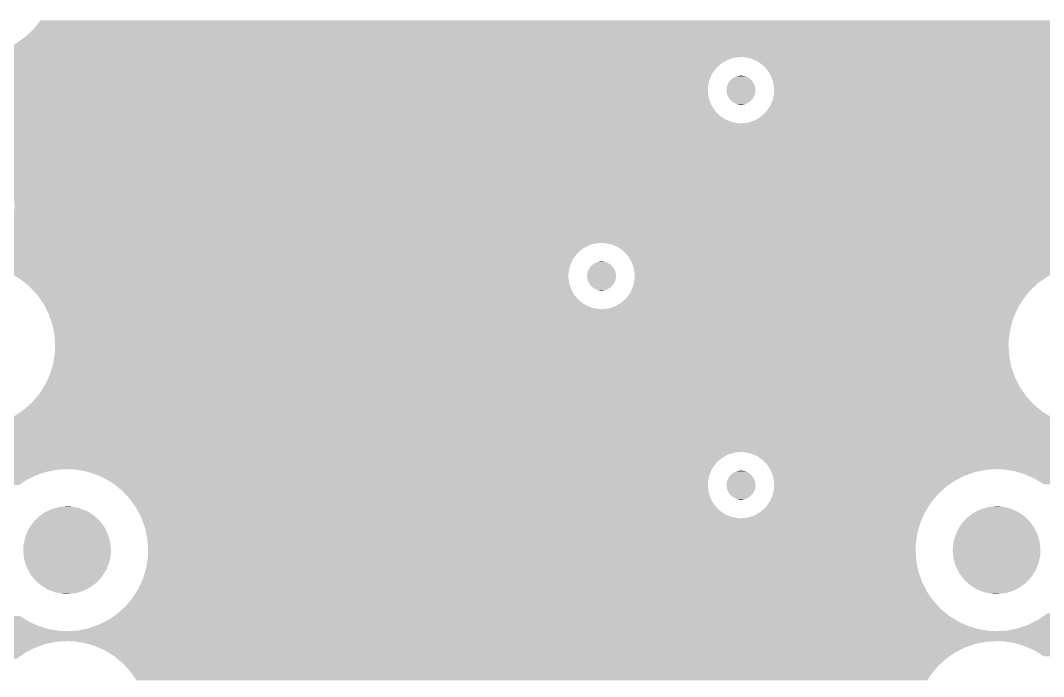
# Model space of a CAD drawing. Extents: x 295 to 953, y 10 to 290.
# Drawn here: x 736.68 to 764.64, y 229.87 to 247.8 of the extents above; entities that cross this region are included whole.
import ezdxf

# ---------------------------------------------------------------- set-up
doc = ezdxf.new("R2010")
doc.units = 0
doc.header["$LTSCALE"] = 5
doc.header["$MEASUREMENT"] = 0
doc.layers.add('FROMC1', color=7, linetype='CONTINUOUS')

msp = doc.modelspace()

# ---------------------------------------------------------------- linework, layer by layer
at = {"layer": 'FROMC1'}
for points in [[(737.026, 247.547), (737.17, 247.724), (769.706, 247.547), (769.632, 247.724)], [(737.17, 247.724), (737.232, 247.8), (769.632, 247.724), (769.452, 247.8)], [(737.232, 247.8), (737.232, 247.8), (769.452, 247.8), (769.451, 247.8)], [(736.806, 247.344), (737.022, 247.544), (769.708, 247.344), (769.708, 247.544)], [(737.022, 247.544), (737.026, 247.547), (769.708, 247.544), (769.706, 247.547)], [(736.293, 247.036), (736.56, 247.172), (769.708, 247.036), (769.708, 247.172)], [(736.56, 247.172), (736.806, 247.344), (769.708, 247.172), (769.708, 247.344)], [(685.38, 246.802), (685.38, 246.855), (769.708, 246.802), (769.708, 246.855)], [(735.418, 246.855), (735.717, 246.875), (769.708, 246.855), (769.708, 246.875)], [(735.717, 246.875), (736.01, 246.936), (769.708, 246.875), (769.708, 246.936)], [(736.01, 246.936), (736.293, 247.036), (769.708, 246.936), (769.708, 247.036)], [(685.38, 246.782), (685.38, 246.802), (756.182, 246.782), (756.373, 246.802)], [(685.38, 246.722), (685.38, 246.782), (756, 246.722), (756.182, 246.782)], [(685.38, 246.625), (685.38, 246.722), (755.834, 246.625), (756, 246.722)], [(685.38, 246.495), (685.38, 246.625), (755.693, 246.495), (755.834, 246.625)], [(756.452, 246.798), (756.373, 246.802), (769.708, 246.798), (769.708, 246.802)], [(756.641, 246.761), (756.452, 246.798), (769.708, 246.761), (769.708, 246.798)], [(756.817, 246.686), (756.641, 246.761), (769.708, 246.686), (769.708, 246.761)], [(756.973, 246.575), (756.817, 246.686), (769.708, 246.575), (769.708, 246.686)], [(757.102, 246.433), (756.973, 246.575), (769.708, 246.433), (769.708, 246.575)], [(685.38, 246.459), (685.38, 246.495), (755.667, 246.459), (755.693, 246.495)], [(712.599, 246.458), (712.53, 246.459), (755.667, 246.458), (755.667, 246.459)], [(712.669, 246.454), (712.599, 246.458), (755.663, 246.454), (755.667, 246.458)], [(712.738, 246.445), (712.669, 246.454), (755.657, 246.445), (755.663, 246.454)], [(712.807, 246.433), (712.738, 246.445), (755.648, 246.433), (755.657, 246.445)], [(712.875, 246.416), (712.807, 246.433), (755.637, 246.416), (755.648, 246.433)], [(712.942, 246.396), (712.875, 246.416), (755.622, 246.396), (755.637, 246.416)], [(713.007, 246.371), (712.942, 246.396), (755.605, 246.371), (755.622, 246.396)], [(713.071, 246.343), (713.007, 246.371), (755.585, 246.343), (755.605, 246.371)], [(713.079, 246.339), (713.071, 246.343), (755.582, 246.339), (755.585, 246.343)], [(713.133, 246.312), (713.079, 246.339), (755.57, 246.312), (755.582, 246.339)], [(713.193, 246.276), (713.133, 246.312), (755.555, 246.276), (755.57, 246.312)], [(757.199, 246.268), (757.102, 246.433), (769.708, 246.268), (769.708, 246.433)], [(685.38, 245.975), (685.38, 246.022), (755.469, 245.975), (755.478, 246.022)], [(713.035, 246.022), (713.177, 246.163), (755.478, 246.022), (755.506, 246.163)], [(713.177, 246.163), (713.251, 246.238), (755.506, 246.163), (755.538, 246.238)], [(713.251, 246.238), (713.193, 246.276), (755.538, 246.238), (755.555, 246.276)], [(755.991, 246.01), (755.996, 246.02), (756.753, 246.01), (756.751, 246.02)], [(755.996, 246.02), (756.046, 246.124), (756.751, 246.02), (756.697, 246.124)], [(756.046, 246.124), (756.055, 246.133), (756.697, 246.124), (756.693, 246.133)], [(756.055, 246.133), (756.135, 246.215), (756.693, 246.133), (756.608, 246.215)], [(756.135, 246.215), (756.147, 246.221), (756.608, 246.215), (756.602, 246.221)], [(756.147, 246.221), (756.247, 246.274), (756.602, 246.221), (756.494, 246.274)], [(756.247, 246.274), (756.267, 246.277), (756.494, 246.274), (756.488, 246.277)], [(756.267, 246.277), (756.373, 246.294), (756.488, 246.277), (756.373, 246.294)], [(757.259, 246.086), (757.199, 246.268), (769.708, 246.086), (769.708, 246.268)], [(757.279, 245.895), (757.259, 246.086), (769.708, 245.895), (769.708, 246.086)], [(685.38, 245.954), (685.38, 245.975), (755.468, 245.954), (755.469, 245.975)], [(713.559, 245.919), (713.535, 245.954), (755.467, 245.919), (755.468, 245.954)], [(713.574, 245.895), (713.559, 245.919), (755.466, 245.895), (755.467, 245.919)], [(713.596, 245.86), (713.574, 245.895), (755.47, 245.86), (755.466, 245.895)], [(713.629, 245.798), (713.596, 245.86), (755.476, 245.798), (755.47, 245.86)], [(713.658, 245.735), (713.629, 245.798), (755.483, 245.735), (755.476, 245.798)], [(713.67, 245.704), (713.658, 245.735), (755.486, 245.704), (755.483, 245.735)], [(755.974, 245.895), (755.991, 246.01), (756.771, 245.895), (756.753, 246.01)], [(755.992, 245.78), (755.974, 245.895), (756.754, 245.78), (756.771, 245.895)], [(755.994, 245.77), (755.992, 245.78), (756.749, 245.77), (756.754, 245.78)], [(756.048, 245.666), (755.994, 245.77), (756.699, 245.666), (756.749, 245.77)], [(757.239, 245.627), (757.276, 245.815), (769.708, 245.627), (769.708, 245.815)], [(757.276, 245.815), (757.279, 245.895), (769.708, 245.815), (769.708, 245.895)], [(713.684, 245.67), (713.67, 245.704), (755.497, 245.67), (755.486, 245.704)], [(713.706, 245.604), (713.684, 245.67), (755.519, 245.604), (755.497, 245.67)], [(713.724, 245.537), (713.706, 245.604), (755.541, 245.537), (755.519, 245.604)], [(713.727, 245.522), (713.724, 245.537), (755.546, 245.522), (755.541, 245.537)], [(713.738, 245.468), (713.727, 245.522), (755.577, 245.468), (755.546, 245.522)], [(713.748, 245.399), (713.738, 245.468), (755.618, 245.399), (755.577, 245.468)], [(756.052, 245.657), (756.048, 245.666), (756.69, 245.657), (756.699, 245.666)], [(756.137, 245.575), (756.052, 245.657), (756.61, 245.575), (756.69, 245.657)], [(756.143, 245.569), (756.137, 245.575), (756.598, 245.569), (756.61, 245.575)], [(756.251, 245.516), (756.143, 245.569), (756.498, 245.516), (756.598, 245.569)], [(756.258, 245.513), (756.251, 245.516), (756.478, 245.513), (756.498, 245.516)], [(756.373, 245.496), (756.258, 245.513), (756.373, 245.496), (756.478, 245.513)], [(757.163, 245.451), (757.239, 245.627), (769.708, 245.451), (769.708, 245.627)], [(713.752, 245.357), (713.748, 245.399), (755.643, 245.357), (755.618, 245.399)], [(713.751, 245.148), (713.756, 245.215), (755.867, 245.148), (755.772, 245.215)], [(713.754, 245.33), (713.752, 245.357), (755.668, 245.33), (755.643, 245.357)], [(713.756, 245.26), (713.754, 245.33), (755.731, 245.26), (755.668, 245.33)], [(713.756, 245.218), (713.756, 245.26), (755.77, 245.218), (755.731, 245.26)], [(713.756, 245.215), (713.756, 245.218), (755.772, 245.215), (755.77, 245.218)], [(756.911, 245.165), (757.052, 245.295), (769.708, 245.165), (769.708, 245.295)], [(757.052, 245.295), (757.163, 245.451), (769.708, 245.295), (769.708, 245.451)], [(713.693, 244.876), (713.714, 244.943), (769.708, 244.876), (769.708, 244.943)], [(713.714, 244.943), (713.725, 244.988), (769.708, 244.943), (769.708, 244.988)], [(713.725, 244.988), (713.726, 244.992), (756.373, 244.988), (756.293, 244.992)], [(713.726, 244.992), (713.73, 245.01), (756.293, 244.992), (756.197, 245.01)], [(713.73, 245.01), (713.734, 245.029), (756.197, 245.01), (756.105, 245.029)], [(713.734, 245.029), (713.743, 245.079), (756.105, 245.029), (755.987, 245.079)], [(713.743, 245.079), (713.746, 245.104), (755.987, 245.079), (755.928, 245.104)], [(713.746, 245.104), (713.751, 245.148), (755.928, 245.104), (755.867, 245.148)], [(756.373, 244.988), (756.563, 245.008), (769.708, 244.988), (769.708, 245.008)], [(756.563, 245.008), (756.745, 245.068), (769.708, 245.008), (769.708, 245.068)], [(756.745, 245.068), (756.911, 245.165), (769.708, 245.068), (769.708, 245.165)], [(713.535, 244.566), (713.574, 244.624), (769.708, 244.566), (769.708, 244.624)], [(713.574, 244.624), (713.609, 244.684), (769.708, 244.624), (769.708, 244.684)], [(713.609, 244.684), (713.641, 244.747), (769.708, 244.684), (769.708, 244.747)], [(713.641, 244.747), (713.669, 244.81), (769.708, 244.747), (769.708, 244.81)], [(713.669, 244.81), (713.693, 244.876), (769.708, 244.81), (769.708, 244.876)], [(691.227, 244.498), (691.236, 244.545), (769.708, 244.498), (769.708, 244.545)], [(691.236, 244.545), (691.237, 244.566), (769.708, 244.545), (769.708, 244.566)], [(713.251, 244.282), (713.035, 244.498), (769.708, 244.282), (769.708, 244.498)], [(691.012, 244.025), (691.038, 244.061), (769.708, 244.025), (769.708, 244.061)], [(712.585, 244.061), (712.655, 244.065), (769.708, 244.061), (769.708, 244.065)], [(712.655, 244.065), (712.724, 244.073), (769.708, 244.065), (769.708, 244.073)], [(712.724, 244.073), (712.793, 244.085), (769.708, 244.073), (769.708, 244.085)], [(712.793, 244.085), (712.861, 244.1), (769.708, 244.085), (769.708, 244.1)], [(712.861, 244.1), (712.928, 244.12), (769.708, 244.1), (769.708, 244.12)], [(712.928, 244.12), (712.994, 244.143), (769.708, 244.12), (769.708, 244.143)], [(712.994, 244.143), (713.058, 244.171), (769.708, 244.143), (769.708, 244.171)], [(713.058, 244.171), (713.121, 244.202), (769.708, 244.171), (769.708, 244.202)], [(713.121, 244.202), (713.181, 244.236), (769.708, 244.202), (769.708, 244.236)], [(713.181, 244.236), (713.24, 244.274), (769.708, 244.236), (769.708, 244.274)], [(713.24, 244.274), (713.251, 244.282), (769.708, 244.274), (769.708, 244.282)], [(690.755, 243.827), (690.871, 243.895), (769.708, 243.827), (769.708, 243.895)], [(690.871, 243.895), (691.012, 244.025), (769.708, 243.895), (769.708, 244.025)], [(735.669, 243.798), (735.459, 243.827), (769.708, 243.798), (769.708, 243.827)], [(735.87, 243.731), (735.669, 243.798), (769.708, 243.731), (769.708, 243.798)], [(736.054, 243.626), (735.87, 243.731), (769.708, 243.626), (769.708, 243.731)], [(736.215, 243.488), (736.054, 243.626), (769.708, 243.488), (769.708, 243.626)], [(736.347, 243.322), (736.215, 243.488), (769.708, 243.322), (769.708, 243.488)], [(736.445, 243.134), (736.347, 243.322), (769.708, 243.134), (769.708, 243.322)], [(736.505, 242.931), (736.445, 243.134), (769.708, 242.931), (769.708, 243.134)], [(736.496, 242.468), (736.524, 242.678), (769.708, 242.468), (769.708, 242.678)], [(736.525, 242.72), (736.505, 242.931), (769.708, 242.72), (769.708, 242.931)], [(736.524, 242.678), (736.525, 242.72), (769.708, 242.678), (769.708, 242.72)], [(736.428, 242.267), (736.496, 242.468), (769.708, 242.267), (769.708, 242.468)], [(736.324, 242.083), (736.428, 242.267), (769.708, 242.083), (769.708, 242.267)], [(736.02, 241.791), (736.186, 241.922), (769.708, 241.791), (769.708, 241.922)], [(736.186, 241.922), (736.324, 242.083), (769.708, 241.922), (769.708, 242.083)], [(710.628, 241.437), (710.736, 241.545), (751.906, 241.437), (752.024, 241.545)], [(710.736, 241.545), (710.804, 241.613), (752.024, 241.545), (752.14, 241.613)], [(735.418, 241.613), (735.628, 241.633), (752.14, 241.613), (752.175, 241.633)], [(735.628, 241.633), (735.658, 241.642), (752.175, 241.633), (752.19, 241.642)], [(735.658, 241.642), (735.832, 241.693), (752.19, 241.642), (752.346, 241.693)], [(735.832, 241.693), (735.848, 241.702), (752.346, 241.693), (752.372, 241.702)], [(735.848, 241.702), (735.887, 241.722), (752.372, 241.702), (752.563, 241.722)], [(735.887, 241.722), (736.02, 241.791), (769.708, 241.722), (769.708, 241.791)], [(752.642, 241.718), (752.563, 241.722), (769.708, 241.718), (769.708, 241.722)], [(752.831, 241.681), (752.642, 241.718), (769.708, 241.681), (769.708, 241.718)], [(753.007, 241.606), (752.831, 241.681), (769.708, 241.606), (769.708, 241.681)], [(753.163, 241.495), (753.007, 241.606), (769.708, 241.495), (769.708, 241.606)], [(685.38, 241.415), (685.38, 241.437), (751.883, 241.415), (751.906, 241.437)], [(685.38, 241.259), (685.38, 241.415), (751.772, 241.259), (751.883, 241.415)], [(753.292, 241.353), (753.163, 241.495), (769.708, 241.353), (769.708, 241.495)], [(753.389, 241.188), (753.292, 241.353), (769.708, 241.188), (769.708, 241.353)], [(685.38, 241.164), (685.38, 241.259), (751.731, 241.164), (751.772, 241.259)], [(711.671, 241.125), (711.648, 241.164), (751.714, 241.125), (751.731, 241.164)], [(735.596, 241.118), (735.418, 241.125), (751.711, 241.118), (751.714, 241.125)], [(735.828, 241.083), (735.596, 241.118), (751.696, 241.083), (751.711, 241.118)], [(735.892, 241.073), (735.828, 241.083), (751.694, 241.073), (751.696, 241.083)], [(736.18, 240.989), (735.892, 241.073), (751.678, 240.989), (751.694, 241.073)], [(736.392, 240.895), (736.18, 240.989), (751.659, 240.895), (751.678, 240.989)], [(752.186, 240.94), (752.236, 241.044), (752.941, 240.94), (752.887, 241.044)], [(752.236, 241.044), (752.245, 241.053), (752.887, 241.044), (752.883, 241.053)], [(752.245, 241.053), (752.325, 241.135), (752.883, 241.053), (752.798, 241.135)], [(752.325, 241.135), (752.337, 241.141), (752.798, 241.135), (752.792, 241.141)], [(752.337, 241.141), (752.437, 241.194), (752.792, 241.141), (752.684, 241.194)], [(752.437, 241.194), (752.457, 241.197), (752.684, 241.194), (752.678, 241.197)], [(752.457, 241.197), (752.563, 241.214), (752.678, 241.197), (752.563, 241.214)], [(753.41, 241.125), (753.389, 241.188), (769.708, 241.125), (769.708, 241.188)], [(753.417, 241.105), (753.41, 241.125), (765.598, 241.105), (765.898, 241.125)], [(753.436, 241.044), (753.417, 241.105), (765.305, 241.044), (765.598, 241.105)], [(753.449, 241.006), (753.436, 241.044), (765.196, 241.006), (765.305, 241.044)], [(753.456, 240.944), (753.449, 241.006), (765.022, 240.944), (765.196, 241.006)], [(736.454, 240.867), (736.392, 240.895), (751.658, 240.867), (751.659, 240.895)], [(736.539, 240.815), (736.454, 240.867), (751.656, 240.815), (751.658, 240.867)], [(736.709, 240.71), (736.539, 240.815), (751.667, 240.71), (751.656, 240.815)], [(736.812, 240.624), (736.709, 240.71), (751.676, 240.624), (751.667, 240.71)], [(752.164, 240.815), (752.181, 240.93), (752.961, 240.815), (752.943, 240.93)], [(752.182, 240.7), (752.164, 240.815), (752.944, 240.7), (752.961, 240.815)], [(752.181, 240.93), (752.186, 240.94), (752.943, 240.93), (752.941, 240.94)], [(753.446, 240.636), (753.466, 240.735), (764.509, 240.636), (764.652, 240.735)], [(753.469, 240.815), (753.456, 240.944), (764.77, 240.815), (765.022, 240.944)], [(753.466, 240.735), (753.469, 240.808), (764.652, 240.735), (764.755, 240.808)], [(753.469, 240.808), (753.469, 240.815), (764.755, 240.808), (764.77, 240.815)], [(736.94, 240.519), (736.812, 240.624), (751.711, 240.519), (751.676, 240.624)], [(737.01, 240.442), (736.94, 240.519), (751.736, 240.442), (751.711, 240.519)], [(737.143, 240.298), (737.01, 240.442), (751.82, 240.298), (751.736, 240.442)], [(752.184, 240.69), (752.182, 240.7), (752.939, 240.69), (752.944, 240.7)], [(752.238, 240.586), (752.184, 240.69), (752.889, 240.586), (752.939, 240.69)], [(752.242, 240.577), (752.238, 240.586), (752.88, 240.577), (752.889, 240.586)], [(752.327, 240.495), (752.242, 240.577), (752.8, 240.495), (752.88, 240.577)], [(752.333, 240.489), (752.327, 240.495), (752.788, 240.489), (752.8, 240.495)], [(752.441, 240.436), (752.333, 240.489), (752.688, 240.436), (752.788, 240.489)], [(752.448, 240.433), (752.441, 240.436), (752.668, 240.433), (752.688, 240.436)], [(752.563, 240.416), (752.448, 240.433), (752.563, 240.416), (752.668, 240.433)], [(753.353, 240.371), (753.38, 240.432), (764.238, 240.371), (764.289, 240.432)], [(753.38, 240.432), (753.429, 240.547), (764.289, 240.432), (764.413, 240.547)], [(753.429, 240.547), (753.446, 240.636), (764.413, 240.547), (764.509, 240.636)], [(737.158, 240.277), (737.143, 240.298), (751.833, 240.277), (751.82, 240.298)], [(737.257, 240.135), (737.158, 240.277), (751.962, 240.135), (751.833, 240.277)], [(753.101, 240.085), (753.228, 240.201), (764.026, 240.085), (764.098, 240.201)], [(753.228, 240.201), (753.242, 240.215), (764.098, 240.201), (764.109, 240.215)], [(753.242, 240.215), (753.353, 240.371), (764.109, 240.215), (764.238, 240.371)], [(737.315, 240.052), (737.257, 240.135), (752.079, 240.052), (751.962, 240.135)], [(737.329, 240.024), (737.315, 240.052), (752.118, 240.024), (752.079, 240.052)], [(737.368, 239.949), (737.329, 240.024), (752.295, 239.949), (752.118, 240.024)], [(737.387, 239.912), (737.368, 239.949), (752.483, 239.912), (752.295, 239.949)], [(737.389, 239.908), (737.387, 239.912), (752.563, 239.908), (752.483, 239.912)], [(737.452, 239.786), (737.389, 239.908), (763.868, 239.786), (763.923, 239.908)], [(752.563, 239.908), (752.753, 239.928), (763.923, 239.908), (763.932, 239.928)], [(752.753, 239.928), (752.808, 239.946), (763.932, 239.928), (763.94, 239.946)], [(752.808, 239.946), (752.935, 239.988), (763.94, 239.946), (763.966, 239.988)], [(752.935, 239.988), (753.101, 240.085), (763.966, 239.988), (764.026, 240.085)], [(737.492, 239.672), (737.452, 239.786), (763.818, 239.672), (763.868, 239.786)], [(737.552, 239.503), (737.492, 239.672), (763.769, 239.503), (763.818, 239.672)], [(737.576, 239.385), (737.552, 239.503), (763.734, 239.385), (763.769, 239.503)], [(737.612, 239.209), (737.576, 239.385), (763.708, 239.209), (763.734, 239.385)], [(737.62, 239.088), (737.612, 239.209), (763.69, 239.088), (763.708, 239.209)], [(737.632, 238.91), (737.62, 239.088), (763.683, 238.91), (763.69, 239.088)], [(737.625, 238.732), (737.632, 238.91), (763.695, 238.732), (763.683, 238.91)], [(737.581, 238.435), (737.607, 238.611), (763.739, 238.435), (763.703, 238.611)], [(737.607, 238.611), (737.625, 238.732), (763.703, 238.611), (763.695, 238.732)], [(737.497, 238.148), (737.547, 238.317), (763.823, 238.148), (763.763, 238.317)], [(737.547, 238.317), (737.581, 238.435), (763.763, 238.317), (763.739, 238.435)], [(737.375, 237.874), (737.447, 238.034), (763.946, 237.874), (763.863, 238.034)], [(737.447, 238.034), (737.497, 238.148), (763.863, 238.034), (763.823, 238.148)], [(737.217, 237.619), (737.309, 237.768), (764.104, 237.619), (764, 237.768)], [(737.309, 237.768), (737.375, 237.874), (764, 237.768), (763.946, 237.874)], [(736.933, 237.301), (737.026, 237.387), (764.375, 237.301), (764.296, 237.387)], [(737.026, 237.387), (737.137, 237.522), (764.296, 237.387), (764.172, 237.522)], [(737.137, 237.522), (737.217, 237.619), (764.172, 237.522), (764.104, 237.619)], [(736.56, 237.012), (736.7, 237.11), (764.764, 237.012), (764.606, 237.11)], [(736.7, 237.11), (736.806, 237.184), (764.606, 237.11), (764.517, 237.184)], [(736.806, 237.184), (736.933, 237.301), (764.517, 237.184), (764.375, 237.301)], [(736.01, 236.776), (736.165, 236.831), (765.322, 236.776), (765.135, 236.831)], [(736.165, 236.831), (736.293, 236.876), (765.135, 236.831), (765.034, 236.876)], [(736.293, 236.876), (736.443, 236.953), (765.034, 236.876), (764.861, 236.953)], [(736.443, 236.953), (736.56, 237.012), (764.861, 236.953), (764.764, 237.012)], [(691.219, 236.561), (691.175, 236.695), (769.708, 236.561), (769.708, 236.695)], [(691.239, 236.37), (691.219, 236.561), (769.708, 236.37), (769.708, 236.561)], [(735.418, 236.695), (735.523, 236.702), (765.898, 236.695), (765.719, 236.702)], [(735.523, 236.702), (735.717, 236.715), (765.719, 236.702), (765.632, 236.715)], [(735.717, 236.715), (735.868, 236.747), (765.632, 236.715), (765.423, 236.747)], [(735.868, 236.747), (736.01, 236.776), (765.423, 236.747), (765.322, 236.776)], [(691.236, 236.299), (691.239, 236.37), (769.708, 236.299), (769.708, 236.37)], [(712.599, 236.298), (712.53, 236.299), (769.708, 236.298), (769.708, 236.299)], [(712.669, 236.294), (712.599, 236.298), (769.708, 236.294), (769.708, 236.298)], [(712.738, 236.285), (712.669, 236.294), (769.708, 236.285), (769.708, 236.294)], [(712.807, 236.273), (712.738, 236.285), (769.708, 236.273), (769.708, 236.285)], [(712.875, 236.256), (712.807, 236.273), (769.708, 236.256), (769.708, 236.273)], [(712.942, 236.236), (712.875, 236.256), (769.708, 236.236), (769.708, 236.256)], [(713.007, 236.211), (712.942, 236.236), (769.708, 236.211), (769.708, 236.236)], [(713.071, 236.183), (713.007, 236.211), (769.708, 236.183), (769.708, 236.211)], [(713.133, 236.152), (713.071, 236.183), (769.708, 236.152), (769.708, 236.183)], [(713.1, 235.927), (713.16, 235.987), (756, 235.927), (756.182, 235.987)], [(713.193, 236.116), (713.133, 236.152), (769.708, 236.116), (769.708, 236.152)], [(713.16, 235.987), (713.181, 236.007), (756.182, 235.987), (756.373, 236.007)], [(713.181, 236.007), (713.251, 236.078), (769.708, 236.007), (769.708, 236.078)], [(713.251, 236.078), (713.193, 236.116), (769.708, 236.078), (769.708, 236.116)], [(756.452, 236.003), (756.373, 236.007), (769.708, 236.003), (769.708, 236.007)], [(756.641, 235.966), (756.452, 236.003), (769.708, 235.966), (769.708, 236.003)], [(756.817, 235.891), (756.641, 235.966), (769.708, 235.891), (769.708, 235.966)], [(691.029, 235.794), (691.055, 235.83), (755.795, 235.794), (755.834, 235.83)], [(691.055, 235.83), (691.077, 235.862), (755.834, 235.83), (755.889, 235.862)], [(713.035, 235.862), (713.1, 235.927), (755.889, 235.862), (756, 235.927)], [(713.559, 235.759), (713.535, 235.794), (755.757, 235.759), (755.795, 235.794)], [(713.595, 235.7), (713.559, 235.759), (755.693, 235.7), (755.757, 235.759)], [(713.629, 235.638), (713.596, 235.7), (755.649, 235.638), (755.693, 235.7)], [(756.973, 235.78), (756.817, 235.891), (769.708, 235.78), (769.708, 235.891)], [(757.102, 235.638), (756.973, 235.78), (769.708, 235.638), (769.708, 235.78)], [(713.658, 235.575), (713.629, 235.638), (755.604, 235.575), (755.649, 235.638)], [(713.671, 235.544), (713.658, 235.575), (755.582, 235.544), (755.604, 235.575)], [(713.673, 235.537), (713.671, 235.544), (755.579, 235.537), (755.582, 235.544)], [(713.682, 235.517), (713.673, 235.537), (737.658, 235.517), (737.958, 235.537)], [(713.684, 235.51), (713.682, 235.517), (737.628, 235.51), (737.658, 235.517)], [(713.702, 235.456), (713.684, 235.51), (737.365, 235.456), (737.628, 235.51)], [(713.706, 235.444), (713.702, 235.456), (737.331, 235.444), (737.365, 235.456)], [(713.724, 235.377), (713.706, 235.444), (737.139, 235.377), (737.331, 235.444)], [(738.136, 235.53), (737.958, 235.537), (755.576, 235.53), (755.579, 235.537)], [(738.432, 235.485), (738.136, 235.53), (755.557, 235.485), (755.576, 235.53)], [(738.72, 235.401), (738.432, 235.485), (755.521, 235.401), (755.557, 235.485)], [(738.795, 235.368), (738.72, 235.401), (755.506, 235.368), (755.521, 235.401)], [(756.055, 235.338), (756.135, 235.42), (756.693, 235.338), (756.608, 235.42)], [(756.135, 235.42), (756.147, 235.426), (756.608, 235.42), (756.602, 235.426)], [(756.147, 235.426), (756.247, 235.479), (756.602, 235.426), (756.494, 235.479)], [(756.247, 235.479), (756.267, 235.482), (756.494, 235.479), (756.488, 235.482)], [(756.267, 235.482), (756.373, 235.499), (756.488, 235.482), (756.373, 235.499)], [(757.162, 235.537), (757.102, 235.638), (769.708, 235.537), (769.708, 235.638)], [(757.174, 235.517), (757.162, 235.537), (763.058, 235.517), (763.358, 235.537)], [(757.199, 235.473), (757.174, 235.517), (762.846, 235.473), (763.058, 235.517)], [(757.205, 235.456), (757.199, 235.473), (762.765, 235.456), (762.846, 235.473)], [(757.237, 235.356), (757.205, 235.456), (762.482, 235.356), (762.765, 235.456)], [(763.536, 235.53), (763.358, 235.537), (769.708, 235.53), (769.708, 235.537)], [(763.832, 235.485), (763.536, 235.53), (769.708, 235.485), (769.708, 235.53)], [(764.12, 235.401), (763.832, 235.485), (769.708, 235.401), (769.708, 235.485)], [(764.394, 235.279), (764.12, 235.401), (769.708, 235.279), (769.708, 235.401)], [(713.728, 235.356), (713.724, 235.377), (737.082, 235.356), (737.139, 235.377)], [(713.738, 235.308), (713.728, 235.356), (736.988, 235.308), (737.082, 235.356)], [(713.748, 235.239), (713.738, 235.308), (736.854, 235.239), (736.988, 235.308)], [(713.75, 235.22), (713.748, 235.239), (736.815, 235.22), (736.854, 235.239)], [(713.754, 235.17), (713.75, 235.22), (736.744, 235.17), (736.815, 235.22)], [(713.756, 235.1), (713.754, 235.17), (736.644, 235.1), (736.744, 235.17)], [(738.994, 235.279), (738.795, 235.368), (755.489, 235.279), (755.506, 235.368)], [(739.155, 235.18), (738.994, 235.279), (755.469, 235.18), (755.489, 235.279)], [(739.249, 235.122), (739.155, 235.18), (755.467, 235.122), (755.469, 235.18)], [(739.275, 235.1), (739.249, 235.122), (755.466, 235.1), (755.467, 235.122)], [(755.974, 235.1), (755.991, 235.215), (756.771, 235.1), (756.753, 235.215)], [(755.991, 235.215), (755.996, 235.225), (756.753, 235.215), (756.751, 235.225)], [(755.996, 235.225), (756.046, 235.329), (756.751, 235.225), (756.697, 235.329)], [(756.046, 235.329), (756.055, 235.338), (756.697, 235.329), (756.693, 235.338)], [(757.259, 235.291), (757.237, 235.356), (762.354, 235.291), (762.482, 235.356)], [(757.267, 235.22), (757.259, 235.291), (762.215, 235.22), (762.354, 235.291)], [(757.279, 235.1), (757.267, 235.22), (762.044, 235.1), (762.215, 235.22)], [(764.649, 235.122), (764.394, 235.279), (769.708, 235.122), (769.708, 235.279)], [(739.48, 234.931), (739.275, 235.1), (755.484, 234.931), (755.466, 235.1)], [(739.5, 234.909), (739.48, 234.931), (755.486, 234.909), (755.484, 234.931)], [(739.668, 234.727), (739.5, 234.909), (755.546, 234.727), (755.486, 234.909)], [(755.992, 234.985), (755.974, 235.1), (756.754, 234.985), (756.771, 235.1)], [(755.994, 234.975), (755.992, 234.985), (756.749, 234.975), (756.754, 234.985)], [(756.048, 234.871), (755.994, 234.975), (756.699, 234.871), (756.749, 234.975)], [(756.052, 234.862), (756.048, 234.871), (756.69, 234.862), (756.699, 234.871)], [(756.137, 234.78), (756.052, 234.862), (756.61, 234.78), (756.69, 234.862)], [(757.163, 234.656), (757.239, 234.832), (761.593, 234.656), (761.739, 234.832)], [(757.239, 234.832), (757.241, 234.844), (761.739, 234.832), (761.749, 234.844)], [(757.241, 234.844), (757.276, 235.02), (761.749, 234.844), (761.939, 235.02)], [(757.276, 235.02), (757.277, 235.048), (761.939, 235.02), (761.969, 235.048)], [(757.277, 235.048), (757.279, 235.1), (761.969, 235.048), (762.044, 235.1)], [(739.683, 234.71), (739.668, 234.727), (755.556, 234.71), (755.546, 234.727)], [(739.787, 234.562), (739.683, 234.71), (755.643, 234.562), (755.556, 234.71)], [(739.855, 234.464), (739.787, 234.562), (755.732, 234.464), (755.643, 234.562)], [(756.143, 234.774), (756.137, 234.78), (756.598, 234.774), (756.61, 234.78)], [(756.251, 234.721), (756.143, 234.774), (756.498, 234.721), (756.598, 234.774)], [(756.258, 234.718), (756.251, 234.721), (756.478, 234.718), (756.498, 234.721)], [(756.373, 234.701), (756.258, 234.718), (756.373, 234.701), (756.478, 234.718)], [(757.052, 234.5), (757.133, 234.613), (761.488, 234.5), (761.558, 234.613)], [(757.133, 234.613), (757.163, 234.656), (761.558, 234.613), (761.593, 234.656)], [(737.152, 234.21), (737.241, 234.276), (738.756, 234.21), (738.683, 234.276)], [(737.241, 234.276), (737.328, 234.342), (738.683, 234.276), (738.577, 234.342)], [(737.328, 234.342), (737.431, 234.393), (738.577, 234.342), (738.496, 234.393)], [(737.431, 234.393), (737.526, 234.44), (738.496, 234.393), (738.375, 234.44)], [(737.526, 234.44), (737.643, 234.474), (738.375, 234.44), (738.291, 234.474)], [(737.643, 234.474), (737.738, 234.501), (738.291, 234.474), (738.15, 234.501)], [(737.738, 234.501), (737.896, 234.515), (738.15, 234.501), (738.074, 234.515)], [(737.896, 234.515), (737.958, 234.521), (738.074, 234.515), (737.958, 234.521)], [(739.878, 234.42), (739.855, 234.464), (755.772, 234.42), (755.732, 234.464)], [(739.935, 234.309), (739.878, 234.42), (755.928, 234.309), (755.772, 234.42)], [(739.973, 234.234), (739.935, 234.309), (756.105, 234.234), (755.928, 234.309)], [(756.563, 234.213), (756.745, 234.273), (761.336, 234.213), (761.362, 234.273)], [(756.745, 234.273), (756.891, 234.358), (761.362, 234.273), (761.4, 234.358)], [(756.891, 234.358), (756.911, 234.37), (761.4, 234.358), (761.407, 234.37)], [(756.911, 234.37), (757.052, 234.5), (761.407, 234.37), (761.488, 234.5)], [(762.552, 234.21), (762.641, 234.276), (764.156, 234.21), (764.083, 234.276)], [(762.641, 234.276), (762.728, 234.342), (764.083, 234.276), (763.977, 234.342)], [(762.728, 234.342), (762.831, 234.393), (763.977, 234.342), (763.896, 234.393)], [(762.831, 234.393), (762.926, 234.44), (763.896, 234.393), (763.775, 234.44)], [(762.926, 234.44), (763.043, 234.474), (763.775, 234.44), (763.691, 234.474)], [(763.043, 234.474), (763.138, 234.501), (763.691, 234.474), (763.55, 234.501)], [(763.138, 234.501), (763.296, 234.515), (763.55, 234.501), (763.474, 234.515)], [(763.296, 234.515), (763.358, 234.521), (763.474, 234.515), (763.358, 234.521)], [(736.943, 233.951), (737.003, 234.047), (738.978, 233.951), (738.906, 234.047)], [(737.003, 234.047), (737.076, 234.127), (738.906, 234.047), (738.846, 234.127)], [(737.076, 234.127), (737.152, 234.21), (738.846, 234.127), (738.756, 234.21)], [(739.992, 234.198), (739.973, 234.234), (756.288, 234.198), (756.105, 234.234)], [(739.992, 234.197), (739.992, 234.198), (756.293, 234.197), (756.288, 234.198)], [(739.994, 234.193), (739.992, 234.197), (756.373, 234.193), (756.293, 234.197)], [(740.032, 234.084), (739.994, 234.193), (761.278, 234.084), (761.327, 234.193)], [(740.092, 233.915), (740.032, 234.084), (761.229, 233.915), (761.278, 234.084)], [(756.373, 234.193), (756.563, 234.213), (761.327, 234.193), (761.336, 234.213)], [(762.343, 233.951), (762.403, 234.047), (764.378, 233.951), (764.306, 234.047)], [(762.403, 234.047), (762.476, 234.127), (764.306, 234.047), (764.246, 234.127)], [(762.476, 234.127), (762.552, 234.21), (764.246, 234.127), (764.156, 234.21)], [(736.806, 233.655), (736.845, 233.754), (739.104, 233.655), (739.076, 233.754)], [(736.845, 233.754), (736.886, 233.86), (739.076, 233.754), (739.023, 233.86)], [(736.886, 233.86), (736.943, 233.951), (739.023, 233.86), (738.978, 233.951)], [(740.116, 233.797), (740.092, 233.915), (761.194, 233.797), (761.229, 233.915)], [(740.152, 233.621), (740.116, 233.797), (761.168, 233.621), (761.194, 233.797)], [(762.206, 233.655), (762.245, 233.754), (764.504, 233.655), (764.476, 233.754)], [(762.245, 233.754), (762.286, 233.86), (764.476, 233.754), (764.423, 233.86)], [(762.286, 233.86), (762.343, 233.951), (764.423, 233.86), (764.378, 233.951)], [(736.759, 233.322), (736.764, 233.439), (739.156, 233.322), (739.146, 233.439)], [(736.764, 233.439), (736.784, 233.542), (739.146, 233.439), (739.136, 233.542)], [(736.784, 233.542), (736.806, 233.655), (739.136, 233.542), (739.104, 233.655)], [(740.16, 233.5), (740.152, 233.621), (761.15, 233.5), (761.168, 233.621)], [(740.172, 233.322), (740.16, 233.5), (761.143, 233.322), (761.15, 233.5)], [(762.159, 233.322), (762.164, 233.439), (764.556, 233.322), (764.546, 233.439)], [(762.164, 233.439), (762.184, 233.542), (764.546, 233.439), (764.536, 233.542)], [(762.184, 233.542), (762.206, 233.655), (764.536, 233.542), (764.504, 233.655)], [(736.769, 233.205), (736.759, 233.322), (739.151, 233.205), (739.156, 233.322)], [(736.779, 233.102), (736.769, 233.205), (739.131, 233.102), (739.151, 233.205)], [(740.165, 233.144), (740.172, 233.322), (761.155, 233.144), (761.143, 233.322)], [(762.169, 233.205), (762.159, 233.322), (764.551, 233.205), (764.556, 233.322)], [(762.179, 233.102), (762.169, 233.205), (764.531, 233.102), (764.551, 233.205)], [(736.811, 232.989), (736.779, 233.102), (739.109, 232.989), (739.131, 233.102)], [(736.839, 232.89), (736.811, 232.989), (739.071, 232.89), (739.109, 232.989)], [(736.892, 232.784), (736.839, 232.89), (739.029, 232.784), (739.071, 232.89)], [(740.121, 232.847), (740.147, 233.023), (761.199, 232.847), (761.163, 233.023)], [(740.147, 233.023), (740.165, 233.144), (761.163, 233.023), (761.155, 233.144)], [(762.211, 232.989), (762.179, 233.102), (764.509, 232.989), (764.531, 233.102)], [(762.239, 232.89), (762.211, 232.989), (764.471, 232.89), (764.509, 232.989)], [(762.292, 232.784), (762.239, 232.89), (764.429, 232.784), (764.471, 232.89)], [(736.937, 232.693), (736.892, 232.784), (738.972, 232.693), (739.029, 232.784)], [(737.009, 232.597), (736.937, 232.693), (738.912, 232.597), (738.972, 232.693)], [(737.07, 232.517), (737.009, 232.597), (738.839, 232.517), (738.912, 232.597)], [(740.037, 232.56), (740.087, 232.729), (761.283, 232.56), (761.223, 232.729)], [(740.087, 232.729), (740.121, 232.847), (761.223, 232.729), (761.199, 232.847)], [(762.337, 232.693), (762.292, 232.784), (764.372, 232.693), (764.429, 232.784)], [(762.409, 232.597), (762.337, 232.693), (764.312, 232.597), (764.372, 232.693)], [(762.47, 232.517), (762.409, 232.597), (764.239, 232.517), (764.312, 232.597)], [(737.16, 232.434), (737.07, 232.517), (738.763, 232.434), (738.839, 232.517)], [(737.232, 232.368), (737.16, 232.434), (738.675, 232.368), (738.763, 232.434)], [(737.338, 232.302), (737.232, 232.368), (738.587, 232.302), (738.675, 232.368)], [(739.915, 232.286), (739.987, 232.446), (761.406, 232.286), (761.323, 232.446)], [(739.987, 232.446), (740.037, 232.56), (761.323, 232.446), (761.283, 232.56)], [(762.56, 232.434), (762.47, 232.517), (764.163, 232.434), (764.239, 232.517)], [(762.632, 232.368), (762.56, 232.434), (764.075, 232.368), (764.163, 232.434)], [(762.738, 232.302), (762.632, 232.368), (763.987, 232.302), (764.075, 232.368)], [(737.419, 232.251), (737.338, 232.302), (738.485, 232.251), (738.587, 232.302)], [(737.54, 232.204), (737.419, 232.251), (738.389, 232.204), (738.485, 232.251)], [(737.624, 232.17), (737.54, 232.204), (738.272, 232.17), (738.389, 232.204)], [(737.765, 232.143), (737.624, 232.17), (738.177, 232.143), (738.272, 232.17)], [(737.841, 232.129), (737.765, 232.143), (738.019, 232.129), (738.177, 232.143)], [(737.958, 232.123), (737.841, 232.129), (737.958, 232.123), (738.019, 232.129)], [(739.757, 232.031), (739.849, 232.18), (761.564, 232.031), (761.46, 232.18)], [(739.849, 232.18), (739.915, 232.286), (761.46, 232.18), (761.406, 232.286)], [(762.819, 232.251), (762.738, 232.302), (763.885, 232.251), (763.987, 232.302)], [(762.94, 232.204), (762.819, 232.251), (763.789, 232.204), (763.885, 232.251)], [(763.024, 232.17), (762.94, 232.204), (763.672, 232.17), (763.789, 232.204)], [(763.165, 232.143), (763.024, 232.17), (763.577, 232.143), (763.672, 232.17)], [(763.241, 232.129), (763.165, 232.143), (763.419, 232.129), (763.577, 232.143)], [(763.358, 232.123), (763.241, 232.129), (763.358, 232.123), (763.419, 232.129)], [(739.473, 231.713), (739.566, 231.799), (761.835, 231.713), (761.756, 231.799)], [(739.566, 231.799), (739.677, 231.934), (761.756, 231.799), (761.632, 231.934)], [(739.677, 231.934), (739.757, 232.031), (761.632, 231.934), (761.564, 232.031)], [(703.16, 231.417), (703.16, 231.522), (736.836, 231.417), (736.666, 231.522)], [(739.1, 231.424), (739.24, 231.522), (762.224, 231.424), (762.066, 231.522)], [(739.24, 231.522), (739.346, 231.596), (762.066, 231.522), (761.977, 231.596)], [(739.346, 231.596), (739.473, 231.713), (761.977, 231.596), (761.835, 231.713)], [(764.5, 231.424), (764.746, 231.596), (769.708, 231.424), (769.708, 231.596)], [(703.16, 231.417), (703.16, 231.417), (736.837, 231.417), (736.836, 231.417)], [(719.613, 231.414), (719.543, 231.417), (736.842, 231.414), (736.837, 231.417)], [(719.785, 231.378), (719.613, 231.414), (736.9, 231.378), (736.842, 231.414)], [(719.812, 231.365), (719.785, 231.378), (736.921, 231.365), (736.9, 231.378)], [(719.944, 231.303), (719.812, 231.365), (737.06, 231.303), (736.921, 231.365)], [(720.02, 231.243), (719.944, 231.303), (737.195, 231.243), (737.06, 231.303)], [(720.081, 231.194), (720.02, 231.243), (737.362, 231.194), (737.195, 231.243)], [(738.55, 231.188), (738.705, 231.243), (762.782, 231.188), (762.595, 231.243)], [(738.705, 231.243), (738.833, 231.288), (762.595, 231.243), (762.494, 231.288)], [(738.833, 231.288), (738.983, 231.365), (762.494, 231.288), (762.321, 231.365)], [(738.983, 231.365), (739.1, 231.424), (762.321, 231.365), (762.224, 231.424)], [(763.95, 231.188), (764.233, 231.288), (769.708, 231.188), (769.708, 231.288)], [(764.233, 231.288), (764.5, 231.424), (769.708, 231.288), (769.708, 231.424)], [(720.117, 231.159), (720.081, 231.194), (737.483, 231.159), (737.362, 231.194)], [(720.161, 231.114), (720.117, 231.159), (737.779, 231.114), (737.483, 231.159)], [(720.168, 231.107), (720.161, 231.114), (737.958, 231.107), (737.779, 231.114)], [(720.437, 230.838), (720.168, 231.107), (769.708, 230.838), (769.708, 231.107)], [(737.958, 231.107), (738.063, 231.114), (763.358, 231.107), (763.179, 231.114)], [(738.063, 231.114), (738.257, 231.127), (763.179, 231.114), (763.092, 231.127)], [(738.257, 231.127), (738.408, 231.159), (763.092, 231.127), (762.883, 231.159)], [(738.408, 231.159), (738.55, 231.188), (762.883, 231.159), (762.782, 231.188)], [(763.358, 231.107), (763.657, 231.127), (769.708, 231.107), (769.708, 231.127)], [(763.657, 231.127), (763.95, 231.188), (769.708, 231.127), (769.708, 231.188)], [(720.458, 230.818), (720.437, 230.838), (737.658, 230.818), (737.958, 230.838)], [(720.518, 230.757), (720.458, 230.818), (737.365, 230.757), (737.658, 230.818)], [(720.618, 230.657), (720.518, 230.757), (737.082, 230.657), (737.365, 230.757)], [(720.716, 230.559), (720.618, 230.657), (736.89, 230.559), (737.082, 230.657)], [(738.136, 230.831), (737.958, 230.838), (763.252, 230.831), (763.358, 230.838)], [(738.224, 230.818), (738.136, 230.831), (763.058, 230.818), (763.252, 230.831)], [(738.432, 230.786), (738.224, 230.818), (762.907, 230.786), (763.058, 230.818)], [(738.533, 230.757), (738.432, 230.786), (762.765, 230.757), (762.907, 230.786)], [(738.72, 230.702), (738.533, 230.757), (762.61, 230.702), (762.765, 230.757)], [(738.821, 230.657), (738.72, 230.702), (762.482, 230.657), (762.61, 230.702)], [(738.994, 230.58), (738.821, 230.657), (762.332, 230.58), (762.482, 230.657)], [(763.536, 230.831), (763.358, 230.838), (769.708, 230.831), (769.708, 230.838)], [(763.832, 230.786), (763.536, 230.831), (769.708, 230.786), (769.708, 230.831)], [(764.12, 230.702), (763.832, 230.786), (769.708, 230.702), (769.708, 230.786)], [(764.394, 230.58), (764.12, 230.702), (769.708, 230.58), (769.708, 230.702)], [(720.751, 230.521), (720.716, 230.559), (736.815, 230.521), (736.89, 230.559)], [(720.764, 230.507), (720.751, 230.521), (736.796, 230.507), (736.815, 230.521)], [(720.86, 230.36), (720.764, 230.507), (736.585, 230.36), (736.796, 230.507)], [(739.091, 230.521), (738.994, 230.58), (762.215, 230.521), (762.332, 230.58)], [(739.249, 230.423), (739.091, 230.521), (762.075, 230.423), (762.215, 230.521)], [(739.338, 230.349), (739.249, 230.423), (761.969, 230.349), (762.075, 230.423)], [(764.649, 230.423), (764.394, 230.58), (769.708, 230.423), (769.708, 230.58)], [(739.48, 230.232), (739.338, 230.349), (761.842, 230.232), (761.969, 230.349)], [(739.56, 230.145), (739.48, 230.232), (761.749, 230.145), (761.842, 230.232)], [(739.683, 230.011), (739.56, 230.145), (761.638, 230.011), (761.749, 230.145)], [(739.751, 229.914), (739.683, 230.011), (761.558, 229.914), (761.638, 230.011)], [(739.855, 229.765), (739.751, 229.914), (761.466, 229.765), (761.558, 229.914)]]:
    msp.add_solid(points, dxfattribs=at)

doc.saveas('drawing.dxf')
